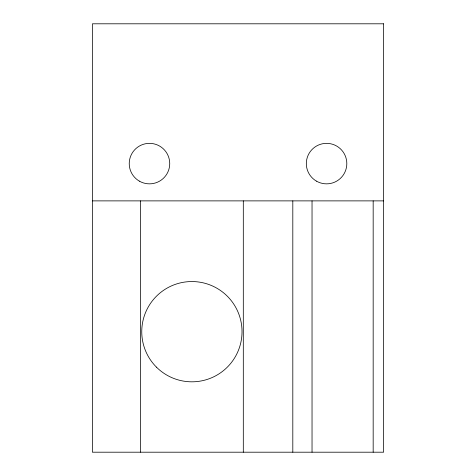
<?xml version="1.0" encoding="UTF-8"?>
<svg xmlns="http://www.w3.org/2000/svg" width="476" height="476" viewBox="0 0 476 476"><rect width="100%" height="100%" fill="white"/><g stroke="black" fill="none" stroke-linecap="round" stroke-linejoin="round"><path stroke-width="0.71" d="M92.439 200.878L383.608 200.878M373.172 200.878L373.172 452.2M312.036 200.878L312.036 452.2M292.811 200.878L292.811 452.2M243.307 200.878L243.307 452.2M140.468 200.878L140.468 452.2M383.608 23.8L92.439 23.8L92.392 452.2L383.608 452.2L383.608 23.8M316.445 181.136A20.248 20.248 0 0 0 346.814 163.601A20.248 20.248 0 0 0 316.445 146.067A20.248 20.248 0 0 0 316.445 181.136M139.361 181.136A20.248 20.248 0 0 0 169.73 163.601A20.248 20.248 0 0 0 139.361 146.067A20.248 20.248 0 0 0 139.361 181.136M156.437 367.133A50.135 50.135 0 0 0 240.315 344.66A50.135 50.135 0 0 0 178.911 283.256A50.135 50.135 0 0 0 156.437 367.133"/></g></svg>
